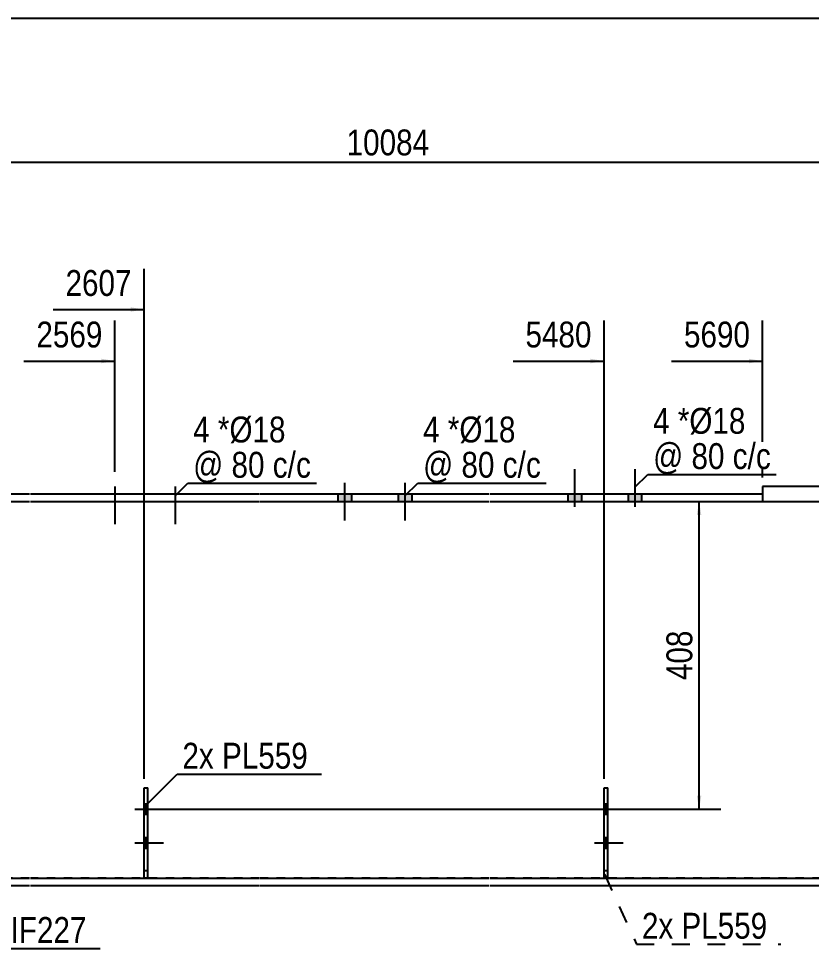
# Model space of a CAD drawing. Header units: millimetres. Extents: x -22 to 380, y -203 to 74.
# Drawn here: x 135.7 to 223.4, y -28.6 to 74.3 of the extents above; entities that cross this region are included whole.
import ezdxf

# ---------------------------------------------------------------- set-up
doc = ezdxf.new("R2010")
doc.units = ezdxf.units.MM
doc.linetypes.add('DXK_LINE_DOT1', pattern=[1.8814, 0.9407, -0.9407])
doc.linetypes.add('DXK_LINE_DOT2', pattern=[3.9198, 1.9599, -1.9599])
doc.styles.add('Arial Narrow', font='ARIALN.TTF', dxfattribs={"height": 0.2})

# ---------------------------------------------------------------- blocks, each defined once
blk = doc.blocks.new('Unknown-622201190-1210')
at = {"color": 5, "linetype": 'Continuous'}
blk.add_line((380.24, 74.26), (-19.76, 74.26), dxfattribs=at)
blk = doc.blocks.new('Part-622201190-1671 - 1391')
at = {"color": 2, "linetype": 'Continuous'}
blk.add_line((111.82, -20.83), (111.82, 20.83), dxfattribs=at)
at = {"color": 7, "linetype": 'DXK_LINE_DOT1'}
for p, q in [((111.82, 20.83), (120.15, 20.83)), ((120.25, 20.83), (136.92, 20.83)), ((137.02, 20.83), (162.35, 20.83)), ((162.45, 20.83), (187.78, 20.83)), ((187.88, 20.83), (226.33, 20.83)), ((226.43, 20.83), (234.94, 20.83)), ((234.94, 20.83), (234.94, -20.83)), ((120.15, -20.83), (111.82, -20.83)), ((136.92, -20.83), (120.25, -20.83)), ((162.35, -20.83), (137.02, -20.83)), ((187.78, -20.83), (162.45, -20.83)), ((226.33, -20.83), (187.88, -20.83)), ((234.94, -20.83), (226.43, -20.83))]:
    blk.add_line(p, q, dxfattribs=at)
blk = doc.blocks.new('Part-622201190-5269 - 1391')
at = {"color": 7, "linetype": 'DXK_LINE_DOT1'}
for p, q in [((149.6, -20.83), (149.6, -10.83)), ((149.6, -10.83), (150.02, -10.83)), ((150.02, -20.83), (150.02, -10.83))]:
    blk.add_line(p, q, dxfattribs=at)
blk = doc.blocks.new('Part-622201190-1551 - 1391')
at = {"color": 2, "linetype": 'Continuous'}
for p, q in [((0, 21.67), (0, 20.83)), ((0, 21.67), (49.28, 21.67)), ((49.38, 21.67), (77.89, 21.67)), ((77.99, 21.67), (103.32, 21.67)), ((103.42, 21.67), (120.15, 21.67)), ((120.25, 21.67), (136.92, 21.67)), ((137.02, 21.67), (162.35, 21.67)), ((162.45, 21.67), (187.78, 21.67)), ((187.88, 21.67), (218, 21.67)), ((218, 21.67), (218, 20.83)), ((0, 20.83), (49.28, 20.83)), ((49.38, 20.83), (77.89, 20.83)), ((77.99, 20.83), (103.32, 20.83)), ((103.42, 20.83), (120.15, 20.83)), ((120.25, 20.83), (136.92, 20.83)), ((137.02, 20.83), (162.35, 20.83)), ((162.45, 20.83), (187.78, 20.83)), ((187.88, 20.83), (218, 20.83))]:
    blk.add_line(p, q, dxfattribs=at)
blk = doc.blocks.new('Part-622201190-1573 - 1391')
at = {"color": 2, "linetype": 'Continuous'}
for p, q in [((226.33, 22.5), (218, 22.5)), ((218, 22.5), (218, 20.83)), ((243.27, 22.5), (226.43, 22.5)), ((268.71, 22.5), (243.37, 22.5)), ((294.14, 22.5), (268.81, 22.5)), ((349.1, 22.5), (294.24, 22.5)), ((349.1, 20.83), (349.1, 22.5)), ((218, 20.83), (226.33, 20.83)), ((226.43, 20.83), (243.27, 20.83)), ((243.37, 20.83), (268.71, 20.83)), ((268.81, 20.83), (294.14, 20.83)), ((294.24, 20.83), (349.1, 20.83))]:
    blk.add_line(p, q, dxfattribs=at)
blk = doc.blocks.new('Bolt-622201190-5270 - 1391')
at = {"color": 3, "linetype": 'DXK_LINE_DOT2'}
for p, q in [((148.56, -13.19), (151.73, -13.19)), ((149.6, -12.61), (150.02, -12.61)), ((149.6, -13.77), (150.02, -13.77)), ((149.6, -16.33), (150.02, -16.33)), ((148.56, -16.92), (151.73, -16.92)), ((149.6, -17.5), (150.02, -17.5))]:
    blk.add_line(p, q, dxfattribs=at)
blk = doc.blocks.new('Part-622201190-3609 - 1391')
at = {"color": 2, "linetype": 'Continuous'}
for p, q in [((149.6, -20.83), (149.6, -10.83)), ((149.6, -10.83), (150.02, -10.83)), ((150.02, -20.83), (150.02, -10.83))]:
    blk.add_line(p, q, dxfattribs=at)
at = {"color": 7, "linetype": 'DXK_LINE_DOT1'}
for p, q in [((149.6, -20), (150.02, -20)), ((150.02, -20.83), (149.6, -20.83))]:
    blk.add_line(p, q, dxfattribs=at)
blk = doc.blocks.new('Bolt-622201190-5349 - 1391')
at = {"linetype": 'Continuous'}
for points in [[(197.97, 21.67), (196.47, 21.67), (196.47, 20.83), (197.97, 20.83)], [(197.97, 21.67), (196.47, 21.67), (196.47, 20.83), (197.97, 20.83)], [(204.63, 21.67), (203.13, 21.67), (203.13, 20.83), (204.63, 20.83)], [(204.63, 21.67), (203.13, 21.67), (203.13, 20.83), (204.63, 20.83)]]:
    blk.add_hatch(color=3, dxfattribs=at).paths.add_polyline_path(points)
at = {"color": 3, "linetype": 'Continuous'}
for p, q in [((197.22, 24.42), (197.22, 20.25)), ((197.22, 24.42), (197.22, 20.25)), ((203.88, 24.42), (203.88, 20.25)), ((203.88, 24.42), (203.88, 20.25)), ((196.47, 21.67), (196.47, 20.83)), ((196.47, 21.67), (196.47, 20.83)), ((197.97, 21.67), (197.97, 20.83)), ((197.97, 21.67), (197.97, 20.83)), ((203.13, 21.67), (203.13, 20.83)), ((203.13, 21.67), (203.13, 20.83)), ((204.63, 21.67), (204.63, 20.83)), ((204.63, 21.67), (204.63, 20.83))]:
    blk.add_line(p, q, dxfattribs=at)
blk = doc.blocks.new('Part-622201190-1693 - 1391')
at = {"color": 2, "linetype": 'Continuous'}
for p, q in [((128.58, -21.67), (128.58, -20.83)), ((128.58, -20.83), (136.92, -20.83)), ((137.02, -20.83), (162.35, -20.83)), ((162.45, -20.83), (187.78, -20.83)), ((187.88, -20.83), (226.33, -20.83)), ((226.43, -20.83), (234.94, -20.83)), ((234.94, -20.83), (234.94, -21.67)), ((136.92, -21.67), (128.58, -21.67)), ((162.35, -21.67), (137.02, -21.67)), ((187.78, -21.67), (162.45, -21.67)), ((226.33, -21.67), (187.88, -21.67)), ((234.94, -21.67), (226.43, -21.67))]:
    blk.add_line(p, q, dxfattribs=at)
blk = doc.blocks.new('Part-622201190-3607 - 1391')
at = {"color": 7, "linetype": 'DXK_LINE_DOT1'}
for p, q in [((200.47, -20.83), (200.47, -10.83)), ((200.47, -10.83), (200.88, -10.83)), ((200.88, -20.83), (200.88, -10.83)), ((200.47, -20), (200.88, -20)), ((200.88, -20.83), (200.47, -20.83))]:
    blk.add_line(p, q, dxfattribs=at)
blk = doc.blocks.new('Part-622201190-3608 - 1391')
at = {"color": 2, "linetype": 'Continuous'}
for p, q in [((200.47, -20.83), (200.47, -10.83)), ((200.47, -10.83), (200.88, -10.83)), ((200.88, -20.83), (200.88, -10.83))]:
    blk.add_line(p, q, dxfattribs=at)
blk = doc.blocks.new('Bolt-622201190-3616 - 1391')
at = {"color": 3, "linetype": 'DXK_LINE_DOT2'}
for p, q in [((199.43, -13.19), (202.59, -13.19)), ((200.47, -12.61), (200.88, -12.61)), ((200.47, -13.77), (200.88, -13.77)), ((200.47, -16.33), (200.88, -16.33)), ((199.43, -16.92), (202.59, -16.92)), ((200.47, -17.5), (200.88, -17.5))]:
    blk.add_line(p, q, dxfattribs=at)
blk = doc.blocks.new('Bolt-622201190-3617 - 1391')
at = {"linetype": 'Continuous'}
for points in [[(200.88, -13.77), (200.88, -12.61), (200.47, -12.61), (200.47, -13.77)], [(200.88, -17.5), (200.88, -16.33), (200.47, -16.33), (200.47, -17.5)]]:
    blk.add_hatch(color=3, dxfattribs=at).paths.add_polyline_path(points)
at = {"color": 3, "linetype": 'Continuous'}
for p, q in [((199.43, -13.19), (202.59, -13.19)), ((200.47, -12.61), (200.88, -12.61)), ((200.47, -13.77), (200.88, -13.77)), ((200.47, -16.33), (200.88, -16.33)), ((199.43, -16.92), (202.59, -16.92)), ((200.47, -17.5), (200.88, -17.5))]:
    blk.add_line(p, q, dxfattribs=at)
blk = doc.blocks.new('Bolt-622201190-3618 - 1391')
at = {"linetype": 'Continuous'}
for points in [[(150.02, -13.77), (150.02, -12.61), (149.6, -12.61), (149.6, -13.77)], [(150.02, -17.5), (150.02, -16.33), (149.6, -16.33), (149.6, -17.5)]]:
    blk.add_hatch(color=3, dxfattribs=at).paths.add_polyline_path(points)
at = {"color": 3, "linetype": 'Continuous'}
for p, q in [((148.56, -13.19), (151.73, -13.19)), ((149.6, -12.61), (150.02, -12.61)), ((149.6, -13.77), (150.02, -13.77)), ((149.6, -16.33), (150.02, -16.33)), ((148.56, -16.92), (151.73, -16.92)), ((149.6, -17.5), (150.02, -17.5))]:
    blk.add_line(p, q, dxfattribs=at)
blk = doc.blocks.new('Bolt-622201190-5348 - 1391')
at = {"linetype": 'Continuous'}
for points in [[(172.53, 21.67), (171.03, 21.67), (171.03, 20.83), (172.53, 20.83)], [(172.53, 21.67), (171.03, 21.67), (171.03, 20.83), (172.53, 20.83)], [(179.2, 21.67), (177.7, 21.67), (177.7, 20.83), (179.2, 20.83)], [(179.2, 21.67), (177.7, 21.67), (177.7, 20.83), (179.2, 20.83)]]:
    blk.add_hatch(color=3, dxfattribs=at).paths.add_polyline_path(points)
at = {"color": 3, "linetype": 'Continuous'}
for p, q in [((171.78, 22.92), (171.78, 18.75)), ((171.78, 22.92), (171.78, 18.75)), ((178.45, 22.92), (178.45, 18.75)), ((178.45, 22.92), (178.45, 18.75)), ((171.03, 21.67), (171.03, 20.83)), ((171.03, 21.67), (171.03, 20.83)), ((172.53, 21.67), (172.53, 20.83)), ((172.53, 21.67), (172.53, 20.83)), ((177.7, 21.67), (177.7, 20.83)), ((177.7, 21.67), (177.7, 20.83)), ((179.2, 21.67), (179.2, 20.83)), ((179.2, 21.67), (179.2, 20.83))]:
    blk.add_line(p, q, dxfattribs=at)
blk = doc.blocks.new('Bolt-622201190-5364 - 1391')
at = {"color": 3, "linetype": 'Continuous'}
for p, q in [((146.35, 22.5), (146.35, 18.33)), ((146.35, 22.5), (146.35, 18.33)), ((153.02, 22.5), (153.02, 18.33)), ((153.02, 22.5), (153.02, 18.33))]:
    blk.add_line(p, q, dxfattribs=at)
blk = doc.blocks.new('StraightDimension-622201190-4675 - 1391')
at = {"linetype": 'Continuous'}
for points in [[(210.73, 19.33), (210.98, 20.83), (211.23, 19.33)], [(211.23, -11.69), (210.98, -13.19), (210.73, -11.69)]]:
    blk.add_hatch(color=7, dxfattribs=at).paths.add_polyline_path(points)
at = {"color": 7, "linetype": 'Continuous'}
for p, q in [((210.98, -13.19), (210.98, 20.83)), ((211.95, 20.83), (213.38, 20.83)), ((149.37, -13.19), (213.38, -13.19))]:
    blk.add_line(p, q, dxfattribs=at)
at = {"color": 0}
blk.add_wipeout([(210.83, 7.16), (206.63, 7.16), (206.63, 0.48), (210.83, 0.48)], dxfattribs=at)
at = {"color": 3, "style": 'Arial Narrow'}
blk.add_text('408', height=2.863, rotation=90.0002, dxfattribs=at).set_placement((210.23, 1.08))
blk = doc.blocks.new('StraightDimension-622201190-1851 - 1391')
at = {"color": 7, "linetype": 'Continuous'}
blk.add_line((0, 58.38), (353.14, 58.38), dxfattribs=at)
at = {"color": 0}
blk.add_wipeout([(181.74, 58.53), (181.74, 62.73), (171.4, 62.73), (171.4, 58.53)], dxfattribs=at)
at = {"color": 3, "style": 'Arial Narrow'}
blk.add_text('10084', height=2.863, dxfattribs=at).set_placement((172, 59.13))
blk = doc.blocks.new('StraightDimension-622201190-6523 - 1391')
at = {"linetype": 'Continuous'}
blk.add_hatch(color=7, dxfattribs=at).paths.add_polyline_path([(216.5, 36.63), (218, 36.38), (216.5, 36.13)])
at = {"color": 7, "linetype": 'Continuous'}
for p, q in [((218, 23.5), (218, 40.88)), ((207.94, 36.38), (218, 36.38))]:
    blk.add_line(p, q, dxfattribs=at)
at = {"color": 0}
blk.add_wipeout([(217.23, 37.28), (217.23, 41.48), (208.71, 41.48), (208.71, 37.28)], dxfattribs=at)
at = {"color": 3, "style": 'Arial Narrow'}
blk.add_text('5690', height=2.863, dxfattribs=at).set_placement((209.31, 37.88))
blk = doc.blocks.new('StraightDimension-622201190-6524 - 1391')
at = {"linetype": 'Continuous'}
blk.add_hatch(color=7, dxfattribs=at).paths.add_polyline_path([(198.97, 36.63), (200.47, 36.38), (198.97, 36.13)])
at = {"color": 7, "linetype": 'Continuous'}
for p, q in [((200.47, -9.83), (200.47, 40.88)), ((190.41, 36.38), (200.47, 36.38))]:
    blk.add_line(p, q, dxfattribs=at)
at = {"color": 0}
blk.add_wipeout([(199.69, 37.28), (199.69, 41.48), (191.18, 41.48), (191.18, 37.28)], dxfattribs=at)
at = {"color": 3, "style": 'Arial Narrow'}
blk.add_text('5480', height=2.863, dxfattribs=at).set_placement((191.78, 37.88))
blk = doc.blocks.new('StraightDimension-622201190-6525 - 1391')
at = {"linetype": 'Continuous'}
blk.add_hatch(color=7, dxfattribs=at).paths.add_polyline_path([(148.1, 42.33), (149.6, 42.08), (148.1, 41.83)])
at = {"color": 7, "linetype": 'Continuous'}
for p, q in [((149.6, -9.83), (149.6, 46.58)), ((139.54, 42.08), (149.6, 42.08))]:
    blk.add_line(p, q, dxfattribs=at)
at = {"color": 0}
blk.add_wipeout([(148.83, 42.98), (148.83, 47.18), (140.31, 47.18), (140.31, 42.98)], dxfattribs=at)
at = {"color": 3, "style": 'Arial Narrow'}
blk.add_text('2607', height=2.863, dxfattribs=at).set_placement((140.91, 43.58))
blk = doc.blocks.new('StraightDimension-622201190-6526 - 1391')
at = {"linetype": 'Continuous'}
blk.add_hatch(color=7, dxfattribs=at).paths.add_polyline_path([(144.88, 36.63), (146.38, 36.38), (144.88, 36.13)])
at = {"color": 7, "linetype": 'Continuous'}
for p, q in [((146.38, 24.13), (146.38, 40.88)), ((136.31, 36.38), (146.38, 36.38))]:
    blk.add_line(p, q, dxfattribs=at)
at = {"color": 0}
blk.add_wipeout([(145.6, 37.28), (145.6, 41.48), (137.09, 41.48), (137.09, 37.28)], dxfattribs=at)
at = {"color": 3, "style": 'Arial Narrow'}
blk.add_text('2569', height=2.863, dxfattribs=at).set_placement((137.69, 37.88))
blk = doc.blocks.new('Mark-622201190-1689 - 1391')
at = {"color": 7, "linetype": 'Continuous'}
for p, q in [((132.77, -20.88), (134.24, -28.6)), ((134.24, -28.6), (144.75, -28.6))]:
    blk.add_line(p, q, dxfattribs=at)
at = {"color": 0}
blk.add_wipeout([(143.25, -28), (143.25, -25), (134.84, -25), (134.84, -28)], dxfattribs=at)
blk.add_wipeout([(143.25, -28), (143.25, -25), (134.84, -25), (134.84, -28)], dxfattribs=at)
at = {"color": 3, "style": 'Arial Narrow'}
blk.add_text('IF227', height=2.863, dxfattribs=at).set_placement((134.84, -28))
blk = doc.blocks.new('MarkSet-622201190-5231 - 1391')
at = {"color": 7, "linetype": 'DXK_LINE_DOT2'}
for p, q in [((200.52, -20.4), (204.06, -28.13)), ((204.06, -28.13), (220.03, -28.13))]:
    blk.add_line(p, q, dxfattribs=at)
at = {"color": 0}
for points in [[(208.13, -27.53), (208.13, -24.53), (204.66, -24.53), (204.66, -27.53)], [(218.53, -27.53), (218.53, -24.53), (209.03, -24.53), (209.03, -27.53)]]:
    blk.add_wipeout(points, dxfattribs=at)
for points in [[(208.13, -27.53), (208.13, -24.53), (204.66, -24.53), (204.66, -27.53)], [(218.53, -27.53), (218.53, -24.53), (209.03, -24.53), (209.03, -27.53)]]:
    blk.add_wipeout(points, dxfattribs=at)
at = {"color": 3, "style": 'Arial Narrow'}
for s, p in [('2x', (204.66, -27.53)), ('PL559', (209.03, -27.53))]:
    blk.add_text(s, height=2.863, dxfattribs=at).set_placement(p)
blk = doc.blocks.new('MarkSet-622201190-5338 - 1391')
at = {"color": 7, "linetype": 'Continuous'}
for p, q in [((149.71, -12.86), (153.24, -9.32)), ((153.24, -9.32), (169.22, -9.32))]:
    blk.add_line(p, q, dxfattribs=at)
at = {"color": 0}
for points in [[(157.32, -8.72), (157.32, -5.72), (153.84, -5.72), (153.84, -8.72)], [(167.72, -8.72), (167.72, -5.72), (158.22, -5.72), (158.22, -8.72)]]:
    blk.add_wipeout(points, dxfattribs=at)
for points in [[(157.32, -8.72), (157.32, -5.72), (153.84, -5.72), (153.84, -8.72)], [(167.72, -8.72), (167.72, -5.72), (158.22, -5.72), (158.22, -8.72)]]:
    blk.add_wipeout(points, dxfattribs=at)
at = {"color": 3, "style": 'Arial Narrow'}
for s, p in [('2x', (153.84, -8.72)), ('PL559', (158.22, -8.72))]:
    blk.add_text(s, height=2.863, dxfattribs=at).set_placement(p)
blk = doc.blocks.new('Mark-622201190-5406 - 1391')
at = {"color": 7, "linetype": 'Continuous'}
for p, q in [((153.02, 21.46), (154.43, 22.87)), ((154.43, 22.87), (168.65, 22.87))]:
    blk.add_line(p, q, dxfattribs=at)
at = {"color": 0}
for points in [[(156.86, 27.37), (156.86, 30.37), (155.03, 30.37), (155.03, 27.37)], [(159.04, 27.37), (159.04, 30.37), (157.76, 30.37), (157.76, 27.37)], [(168.05, 23.47), (168.05, 26.47), (155.03, 26.47), (155.03, 23.47)]]:
    blk.add_wipeout(points, dxfattribs=at)
for points in [[(156.86, 27.37), (156.86, 30.37), (155.03, 30.37), (155.03, 27.37)], [(159.04, 27.37), (159.04, 30.37), (157.76, 30.37), (157.76, 27.37)], [(168.05, 23.47), (168.05, 26.47), (155.03, 26.47), (155.03, 23.47)]]:
    blk.add_wipeout(points, dxfattribs=at)
at = {"color": 3, "style": 'Arial Narrow'}
for s, height, p in [('4', 2.86, (155.03, 27.37)), ('@ 80 c/', 2.863, (155.03, 23.47)), ('c', 2.86, (166.41, 23.47))]:
    blk.add_text(s, height=height, dxfattribs=at).set_placement(p)
at = {"color": 0}
blk.add_wipeout([(165.25, 27.37), (165.25, 30.37), (159.04, 30.37), (159.04, 27.37)], dxfattribs=at)
blk.add_wipeout([(165.25, 27.37), (165.25, 30.37), (159.04, 30.37), (159.04, 27.37)], dxfattribs=at)
at = {"color": 3, "style": 'Arial Narrow'}
for s, height, p in [('*', 2.86, (157.76, 27.37)), ('Ø18', 2.863, (159.04, 27.37))]:
    blk.add_text(s, height=height, dxfattribs=at).set_placement(p)
blk = doc.blocks.new('Mark-622201190-5407 - 1391')
at = {"color": 7, "linetype": 'Continuous'}
for p, q in [((178.45, 21.46), (179.86, 22.87)), ((179.86, 22.87), (194.08, 22.87))]:
    blk.add_line(p, q, dxfattribs=at)
at = {"color": 0}
for points in [[(182.29, 27.37), (182.29, 30.37), (180.46, 30.37), (180.46, 27.37)], [(184.47, 27.37), (184.47, 30.37), (183.19, 30.37), (183.19, 27.37)], [(193.48, 23.47), (193.48, 26.47), (180.46, 26.47), (180.46, 23.47)]]:
    blk.add_wipeout(points, dxfattribs=at)
for points in [[(182.29, 27.37), (182.29, 30.37), (180.46, 30.37), (180.46, 27.37)], [(184.47, 27.37), (184.47, 30.37), (183.19, 30.37), (183.19, 27.37)], [(193.48, 23.47), (193.48, 26.47), (180.46, 26.47), (180.46, 23.47)]]:
    blk.add_wipeout(points, dxfattribs=at)
at = {"color": 3, "style": 'Arial Narrow'}
for s, height, p in [('4', 2.86, (180.46, 27.37)), ('@ 80 c/', 2.863, (180.46, 23.47)), ('c', 2.86, (191.84, 23.47))]:
    blk.add_text(s, height=height, dxfattribs=at).set_placement(p)
at = {"color": 0}
blk.add_wipeout([(190.68, 27.37), (190.68, 30.37), (184.47, 30.37), (184.47, 27.37)], dxfattribs=at)
blk.add_wipeout([(190.68, 27.37), (190.68, 30.37), (184.47, 30.37), (184.47, 27.37)], dxfattribs=at)
at = {"color": 3, "style": 'Arial Narrow'}
for s, height, p in [('*', 2.86, (183.19, 27.37)), ('Ø18', 2.863, (184.47, 27.37))]:
    blk.add_text(s, height=height, dxfattribs=at).set_placement(p)
blk = doc.blocks.new('Mark-622201190-5408 - 1391')
at = {"color": 7, "linetype": 'Continuous'}
for p, q in [((203.88, 22.42), (205.3, 23.83)), ((205.3, 23.83), (219.52, 23.83))]:
    blk.add_line(p, q, dxfattribs=at)
at = {"color": 0}
for points in [[(207.73, 28.33), (207.73, 31.33), (205.9, 31.33), (205.9, 28.33)], [(209.9, 28.33), (209.9, 31.33), (208.63, 31.33), (208.63, 28.33)], [(218.92, 24.43), (218.92, 27.43), (205.9, 27.43), (205.9, 24.43)]]:
    blk.add_wipeout(points, dxfattribs=at)
for points in [[(207.73, 28.33), (207.73, 31.33), (205.9, 31.33), (205.9, 28.33)], [(209.9, 28.33), (209.9, 31.33), (208.63, 31.33), (208.63, 28.33)], [(218.92, 24.43), (218.92, 27.43), (205.9, 27.43), (205.9, 24.43)]]:
    blk.add_wipeout(points, dxfattribs=at)
at = {"color": 3, "style": 'Arial Narrow'}
for s, height, p in [('4', 2.86, (205.9, 28.33)), ('@ 80 c/', 2.863, (205.9, 24.43)), ('c', 2.86, (217.27, 24.43))]:
    blk.add_text(s, height=height, dxfattribs=at).set_placement(p)
at = {"color": 0}
blk.add_wipeout([(216.12, 28.33), (216.12, 31.33), (209.9, 31.33), (209.9, 28.33)], dxfattribs=at)
blk.add_wipeout([(216.12, 28.33), (216.12, 31.33), (209.9, 31.33), (209.9, 28.33)], dxfattribs=at)
at = {"color": 3, "style": 'Arial Narrow'}
for s, height, p in [('*', 2.86, (208.63, 28.33)), ('Ø18', 2.863, (209.9, 28.33))]:
    blk.add_text(s, height=height, dxfattribs=at).set_placement(p)

msp = doc.modelspace()

# ---------------------------------------------------------------- block references
for name in ['Unknown-622201190-1210', 'Bolt-622201190-5349 - 1391', 'Bolt-622201190-5348 - 1391', 'Part-622201190-1551 - 1391', 'Bolt-622201190-5364 - 1391', 'Part-622201190-1573 - 1391', 'Part-622201190-1671 - 1391', 'Part-622201190-5269 - 1391', 'Part-622201190-3609 - 1391', 'Part-622201190-3607 - 1391', 'Part-622201190-3608 - 1391', 'Bolt-622201190-5270 - 1391', 'Bolt-622201190-3618 - 1391', 'Bolt-622201190-3616 - 1391', 'Bolt-622201190-3617 - 1391', 'Part-622201190-1693 - 1391']:
    msp.add_blockref(name, (0, 0))

# ---------------------------------------------------------------- next in the draw order: block references
for name in ['StraightDimension-622201190-1851 - 1391', 'StraightDimension-622201190-4675 - 1391', 'MarkSet-622201190-5231 - 1391', 'Mark-622201190-1689 - 1391']:
    msp.add_blockref(name, (0, 0))

# ---------------------------------------------------------------- next in the draw order: block references
for name in ['StraightDimension-622201190-6525 - 1391', 'StraightDimension-622201190-6524 - 1391', 'StraightDimension-622201190-6523 - 1391', 'Mark-622201190-5406 - 1391']:
    msp.add_blockref(name, (0, 0))

# ---------------------------------------------------------------- next in the draw order: block references
for name in ['StraightDimension-622201190-6526 - 1391', 'Mark-622201190-5408 - 1391', 'Mark-622201190-5407 - 1391', 'MarkSet-622201190-5338 - 1391']:
    msp.add_blockref(name, (0, 0))

doc.saveas('drawing.dxf')
